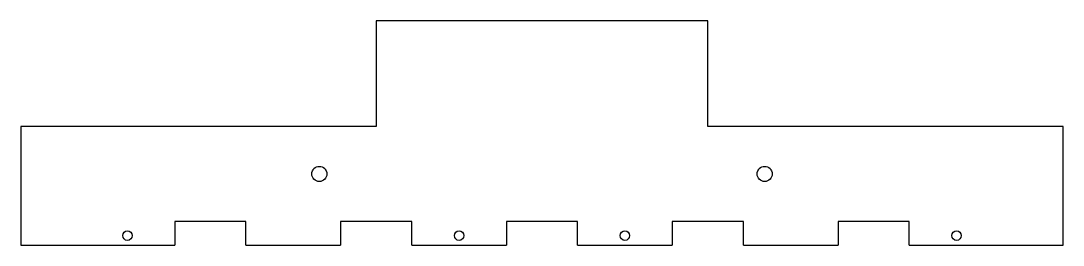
# Model space of a CAD drawing. Header units: millimetres. Extents: x 0 to 220, y 0 to 47.
import ezdxf

# ---------------------------------------------------------------- set-up
doc = ezdxf.new("R2010")
doc.units = ezdxf.units.MM

msp = doc.modelspace()

# ---------------------------------------------------------------- linework, layer by layer
at = {"color": 7, "linetype": 'Continuous', "lineweight": 25}
for p, q in [((75, 47.26), (75, 25)), ((145, 47.26), (75, 47.26)), ((145, 25), (145, 47.26)), ((0, 25), (0, 0)), ((75, 25), (0, 25)), ((220, 25), (145, 25)), ((220, 0), (220, 25)), ((47.5, 5), (32.5, 5)), ((32.5, 5), (32.5, 0)), ((47.5, 0), (47.5, 5)), ((82.5, 5), (67.5, 5)), ((67.5, 5), (67.5, 0)), ((82.5, 0), (82.5, 5)), ((117.5, 5), (102.5, 5)), ((102.5, 5), (102.5, 0)), ((117.5, 0), (117.5, 5)), ((152.5, 5), (137.5, 5)), ((137.5, 5), (137.5, 0)), ((152.5, 0), (152.5, 5)), ((187.5, 5), (172.5, 5)), ((172.5, 5), (172.5, 0)), ((187.5, 0), (187.5, 5)), ((0, 0), (32.5, 0)), ((47.5, 0), (67.5, 0)), ((82.5, 0), (102.5, 0)), ((117.5, 0), (137.5, 0)), ((152.5, 0), (172.5, 0)), ((187.5, 0), (220, 0))]:
    msp.add_line(p, q, dxfattribs=at)
for centre, radius in [((63, 15), 1.6), ((157, 15), 1.6), ((22.5, 2), 1), ((92.5, 2), 1), ((127.5, 2), 1), ((197.5, 2), 1)]:
    msp.add_circle(centre, radius, dxfattribs=at)

doc.saveas('drawing.dxf')
